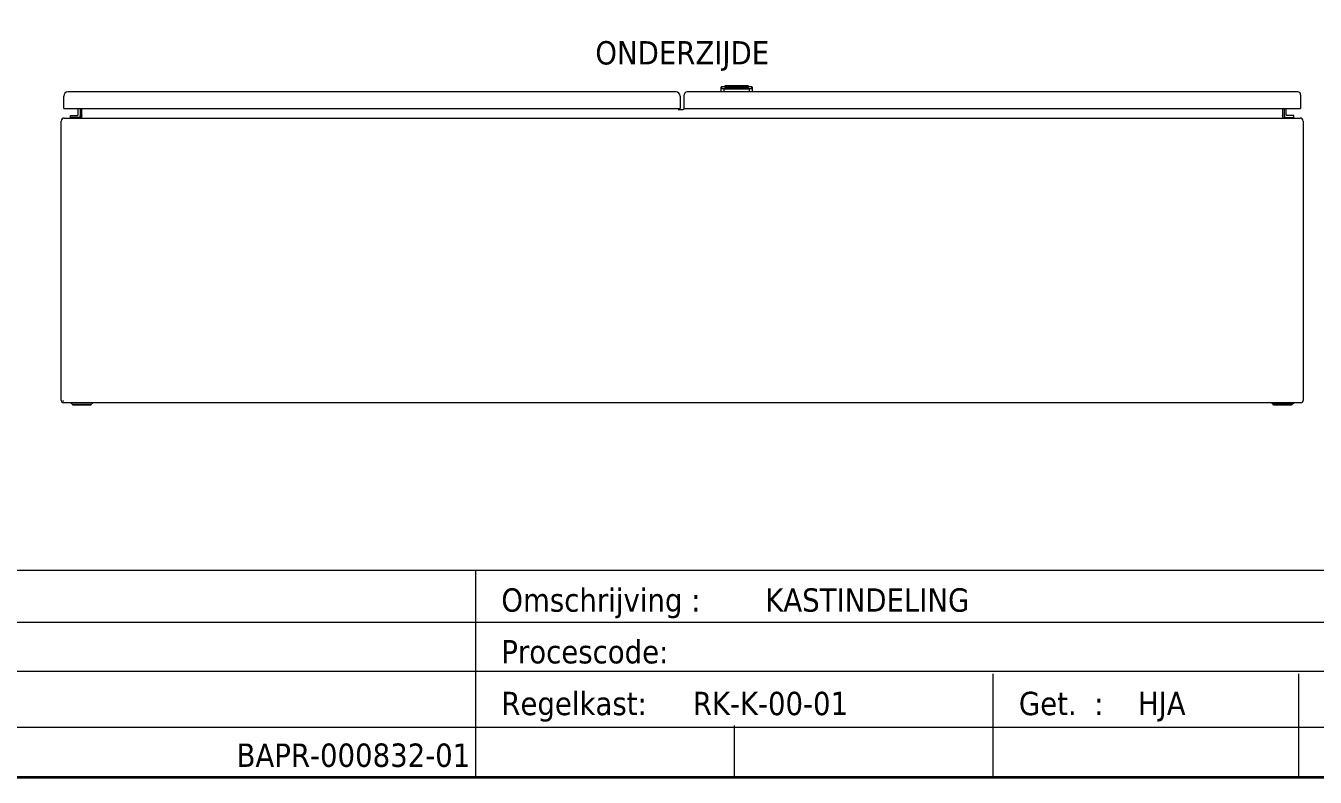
# Model space of a CAD drawing. Header units: millimetres. Extents: x 0 to 4000, y 0 to 2720.
# Drawn here: x 1816 to 3061, y 0 to 726 of the extents above; entities that cross this region are included whole.
import ezdxf
from ezdxf.enums import TextEntityAlignment as Align

# ---------------------------------------------------------------- set-up
doc = ezdxf.new("R2010")
doc.units = ezdxf.units.MM
for name, color, linetype, lineweight in [('EPLAN108', 5, 'Continuous', 5), ('EPLAN201', 73, 'Continuous', 5), ('EPLAN400', 5, 'Continuous', 5), ('EPLAN451', 73, 'Continuous', 5), ('EPLAN452', 73, 'Continuous', 5), ('EPLAN500', 7, 'Continuous', 5), ('EPLAN501', 7, 'Continuous', 5), ('EPLAN503', 7, 'Continuous', 5), ('EPLAN504', 7, 'Continuous', 5), ('KASTEN', 1, 'Continuous', 0)]:
    doc.layers.add(name, color=color, linetype=linetype, lineweight=lineweight)
doc.styles.add('Tahoma', font='')
doc.styles.get('Tahoma').set_extended_font_data('Tahoma')

# ---------------------------------------------------------------- blocks, each defined once
blk = doc.blocks.new('EPLFRAME')
at = {"layer": 'EPLAN201', "linetype": 'Continuous', "lineweight": 13, "ltscale": 4}
for p, q in [((0, 200), (4000, 200)), ((2250, 200), (2250, 0)), ((650, 150), (3997.5, 150)), ((650, 102.5), (3755, 102.5)), ((2750, 100), (2750, 0)), ((3045, 100), (3045, 0)), ((2500, 50), (2500, 0)), ((650, 48.3), (3755, 48.3))]:
    blk.add_line(p, q, dxfattribs=at)
at = {"layer": 'EPLAN201', "linetype": 'Continuous', "lineweight": 35, "ltscale": 4}
blk.add_lwpolyline([(0, 0), (4000, 0), (4000, 2720), (0, 2720)], close=True, dxfattribs=at)
at = {"layer": 'EPLAN108', "color": 5, "style": 'Tahoma'}
for s, height, p in [('Omschrijving :', 22.575, (2275, 160)), ('Procescode:', 22.575, (2275, 110)), ('Regelkast:', 22.57, (2275, 60)), ('Get.  :', 22.57, (2775, 60))]:
    blk.add_text(s, height=height, dxfattribs=at).set_placement(p)
at = {"layer": 'EPLAN451', "color": 73, "style": 'Tahoma'}
for tag, p in [('14_10011', (927, 160)), ('14_10015', (927, 110)), ('14_10014', (927, 60)), ('14_10031', (2460, 60)), ('14_10156[1]', (3360, 58.3)), ('14_10000', (927, 10)), ('14_10027', (3475, 10))]:
    blk.add_attdef(tag, p, '', height=22.6, dxfattribs=at)
blk.add_attdef('14_10013', text='', height=22.6, dxfattribs=at).set_placement((2245, 10), align=Align.RIGHT)
at = {"layer": 'EPLAN452', "color": 73, "style": 'Tahoma'}
for tag, p, height in [('4_11011', (2530, 160), 22.6), ('4_11901[1]', (2497, 110), 22.6), ('4_11020', (2890, 60), 22.6), ('4_11042', (3850, 10), 31.6)]:
    blk.add_attdef(tag, p, '', height=height, dxfattribs=at)
blk = doc.blocks.new('EPLSYM_LibrarySPECIAL_Symbol11_Variant0_Placement8_4')
at = {"layer": 'EPLAN400', "color": 5, "style": 'Tahoma'}
blk.add_attdef('17_20010', text='', height=22.6, dxfattribs=at).set_placement((-1.5, -0.5), align=Align.BOTTOM_CENTER)
at = {"layer": 'EPLAN500', "color": 7, "style": 'Tahoma'}
blk.add_attdef('17_20027', text='', height=1.63, dxfattribs=at).set_placement((-1.5, -40.7), align=Align.BOTTOM_CENTER)
at = {"layer": 'EPLAN501', "color": 7, "style": 'Tahoma'}
blk.add_attdef('17_20011', text='', height=1.63, dxfattribs=at).set_placement((-1.5, -46.1), align=Align.BOTTOM_CENTER)
at = {"layer": 'EPLAN503', "color": 7, "style": 'Tahoma'}
blk.add_attdef('17_20024', text='', height=1.63, dxfattribs=at).set_placement((-1.5, -48.8), align=Align.BOTTOM_CENTER)
at = {"layer": 'EPLAN504', "color": 7, "style": 'Tahoma'}
blk.add_attdef('17_20901[1]', text='', height=1.63, dxfattribs=at).set_placement((-1.5, -43.4), align=Align.BOTTOM_CENTER)

msp = doc.modelspace()

# ---------------------------------------------------------------- linework, layer by layer
at = {"layer": 'KASTEN', "color": 1, "linetype": 'Continuous'}
for p, q in [((2443.8, 662.4), (1856.3, 662.4)), ((3044.4, 662.4), (2454.5, 662.4)), ((2487.3, 665.8), (2487.3, 667.1)), ((2487.3, 662.2), (2487.3, 665.8)), ((2490.8, 667.4), (2487.6, 667.4)), ((2487.6, 667.4), (2487.6, 666.1)), ((2494.3, 668.1), (2490.8, 668.1)), ((2490.8, 668.1), (2490.8, 667.1)), ((2490.8, 667.1), (2490.8, 667.1)), ((2490.8, 666.8), (2490.8, 666.8)), ((2490.8, 666.6), (2490.8, 666.6)), ((2490.8, 666.2), (2490.8, 666.4)), ((2490.8, 665.6), (2490.8, 666.2)), ((2493, 667.8), (2494.1, 667.8)), ((2493, 667.4), (2493, 667.8)), ((2494.1, 667.4), (2493, 667.4)), ((2493, 667.4), (2493, 667.2)), ((2493, 667.2), (2494.1, 667.2)), ((2494.1, 667.7), (2494.1, 667.4)), ((2494.1, 667.4), (2494.1, 667.2)), ((2510.3, 668.1), (2494.3, 668.1)), ((2495.4, 667.6), (2495.4, 667.8)), ((2495.4, 667.8), (2496.4, 667.8)), ((2496.4, 667.4), (2495.4, 667.4)), ((2495.4, 667.4), (2495.4, 667.2)), ((2495.4, 667.2), (2496.4, 667.2)), ((2496.4, 667.8), (2496.4, 667.4)), ((2496.4, 667.4), (2496.4, 667.2)), ((2497, 667.6), (2497, 667.4)), ((2498.9, 667.8), (2498.9, 667.5)), ((2498.9, 667.4), (2498.9, 667.1)), ((2500.7, 667.6), (2500.7, 667.4)), ((2501.2, 667.6), (2501.2, 667.4)), ((2502.8, 667.8), (2504.4, 667.8)), ((2502.8, 667.4), (2502.8, 667.2)), ((2504.4, 667.4), (2502.8, 667.4)), ((2502.8, 667.2), (2504.4, 667.2)), ((2503.3, 667.8), (2503.1, 667.8)), ((2503.1, 667.8), (2503.1, 667.5)), ((2503.1, 667.5), (2503.3, 667.5)), ((2503.3, 667.5), (2503.3, 667.8)), ((2504.9, 667.7), (2504.3, 667.7)), ((2504.4, 667.8), (2504.4, 667.4)), ((2504.4, 667.4), (2504.4, 667.2)), ((2504.9, 667.7), (2504.9, 667.8)), ((2504.9, 667.8), (2507.7, 667.8)), ((2506.6, 667.7), (2504.9, 667.7)), ((2504.9, 667.7), (2504.9, 667.5)), ((2504.9, 667.5), (2506.6, 667.5)), ((2506.6, 667.4), (2506.6, 667.7)), ((2507.7, 667.4), (2506.6, 667.4)), ((2506.6, 667.4), (2506.6, 667.2)), ((2506.6, 667.2), (2507.7, 667.2)), ((2507.7, 667.8), (2507.7, 667.4)), ((2507.7, 667.4), (2507.7, 667.2)), ((2510.2, 667.8), (2508.3, 667.8)), ((2508.3, 667.8), (2508.3, 667.8)), ((2508.3, 667.8), (2511.3, 667.8)), ((2508.3, 667.8), (2508.3, 667.5)), ((2508.3, 667.5), (2508.4, 667.5)), ((2508.4, 667.5), (2510.2, 667.5)), ((2508.4, 667.4), (2508.4, 667.5)), ((2511.3, 667.4), (2508.4, 667.4)), ((2508.4, 667.4), (2508.4, 667.2)), ((2508.4, 667.2), (2511.3, 667.2)), ((2508.5, 667.6), (2508.5, 667.7)), ((2508.5, 667.7), (2510.2, 667.7)), ((2510.2, 667.6), (2508.5, 667.6)), ((2508.5, 667.6), (2508.5, 667.5)), ((2510.2, 667.7), (2510.2, 667.8)), ((2510.2, 667.5), (2510.2, 667.6)), ((2513.8, 668.1), (2510.3, 668.1)), ((2511.3, 667.8), (2511.3, 667.4)), ((2511.3, 667.4), (2511.3, 667.2)), ((2513.8, 667.1), (2513.8, 668.1)), ((2517, 667.4), (2513.8, 667.4)), ((2513.8, 667.1), (2513.8, 667.1)), ((2513.8, 666.8), (2513.8, 666.8)), ((2513.8, 666.4), (2513.8, 666.2)), ((2513.8, 665.6), (2513.8, 666.2)), ((2517, 666.1), (2517, 667.4)), ((2517.3, 667.1), (2517.3, 665.8)), ((2517.3, 665.8), (2517.3, 662.2)), ((1852.3, 646.2), (1852.3, 658.4)), ((2447.8, 658.4), (2447.8, 646.2)), ((2451.7, 646.5), (2451.7, 659.6)), ((3047.2, 659.6), (3047.2, 646.2)), ((1852.3, 646.2), (2447.8, 646.2)), ((1852.8, 637.1), (3046.7, 637.1)), ((1858.8, 637.6), (1858.8, 639.6)), ((1858.8, 639.6), (1866.1, 639.6)), ((1866.1, 637.6), (1858.8, 637.6)), ((1866.3, 639.8), (1866.3, 646.2)), ((1868.3, 638.1), (1868.3, 646.2)), ((1869.8, 638.1), (1869.8, 646.2)), ((2445.7, 645.4), (2450.6, 645.4)), ((2451.7, 646.2), (3047.2, 646.2)), ((3029.7, 646.2), (3029.7, 638.1)), ((3031.2, 646.2), (3031.2, 638.1)), ((3033.2, 639.8), (3033.2, 646.2)), ((3040.7, 639.6), (3033.4, 639.6)), ((3033.4, 637.6), (3040.7, 637.6)), ((3040.7, 637.6), (3040.7, 639.6)), ((1849.8, 364.2), (1849.8, 634.1)), ((3049.7, 634.1), (3049.7, 364.2)), ((3047.4, 361.9), (1852.1, 361.9))]:
    msp.add_line(p, q, dxfattribs=at)
at = {"layer": 'KASTEN', "linetype": 'Continuous', "lineweight": 0, "ltscale": 20}
for p, q in [((1859, 361.9), (1860.4, 360.4)), ((1880.5, 361.9), (1859, 361.9)), ((1879.1, 360.4), (1880.5, 361.9)), ((3019, 361.9), (3020.4, 360.4)), ((3019, 361.9), (3040.5, 361.9)), ((3039.1, 360.4), (3040.5, 361.9)), ((1860.4, 360.4), (1879.1, 360.4)), ((1861.6, 359.9), (1877.9, 359.9)), ((3039.1, 360.4), (3020.4, 360.4)), ((3021.6, 359.9), (3037.9, 359.9))]:
    msp.add_line(p, q, dxfattribs=at)
at = {"layer": 'KASTEN', "color": 1, "linetype": 'Continuous'}
for points in [[(2489.9, 665.3), (2489.8, 665.3), (2489.7, 665.3), (2489.6, 665.3), (2489.5, 665.3), (2489.4, 665.3), (2489.3, 665.3), (2489.2, 665.3), (2489.1, 665.3), (2489, 665.3), (2488.8, 665.4), (2488.7, 665.4), (2488.6, 665.4), (2488.6, 665.4), (2488.5, 665.4), (2488.4, 665.4), (2488.3, 665.4), (2488.2, 665.4), (2488.1, 665.5), (2488.1, 665.5), (2488, 665.5), (2488, 665.5), (2487.9, 665.5), (2487.8, 665.5), (2487.8, 665.5), (2487.7, 665.6), (2487.7, 665.6), (2487.7, 665.6), (2487.6, 665.6), (2487.6, 665.6), (2487.5, 665.6), (2487.5, 665.6), (2487.5, 665.7), (2487.4, 665.7), (2487.4, 665.7), (2487.4, 665.7), (2487.4, 665.7), (2487.4, 665.7), (2487.3, 665.8), (2487.3, 665.8), (2487.3, 665.8)], [(2487.6, 666.1), (2487.6, 666.1), (2487.7, 666), (2487.7, 666), (2487.7, 666), (2487.7, 665.9), (2487.8, 665.9), (2487.8, 665.9), (2487.8, 665.9), (2487.9, 665.8), (2487.9, 665.8), (2488, 665.8), (2488.1, 665.7), (2488.2, 665.7), (2488.2, 665.7), (2488.3, 665.7), (2488.4, 665.6), (2488.5, 665.6), (2488.6, 665.6), (2488.7, 665.6), (2488.8, 665.6), (2488.9, 665.6), (2489, 665.5), (2489.1, 665.5), (2489.2, 665.5), (2489.3, 665.5), (2489.4, 665.5), (2489.5, 665.5), (2489.6, 665.5), (2489.7, 665.5), (2489.8, 665.5), (2489.9, 665.5), (2490, 665.4)], [(2489.9, 665.3), (2489.9, 665.2), (2489.9, 665), (2489.9, 664.9), (2489.9, 664.8), (2489.9, 664.6), (2489.9, 664.5), (2489.9, 664.4), (2489.9, 664.3), (2489.9, 664.1), (2489.9, 664), (2489.9, 663.9), (2489.9, 663.8), (2489.9, 663.7), (2489.9, 663.6), (2489.9, 663.5), (2489.9, 663.4), (2489.9, 663.3), (2489.9, 663.2), (2489.9, 663.1), (2489.9, 663.1), (2489.9, 663), (2489.9, 662.9), (2489.9, 662.9), (2489.9, 662.8), (2489.9, 662.7), (2489.9, 662.7), (2489.9, 662.6), (2489.9, 662.6), (2489.9, 662.5), (2489.9, 662.5), (2489.9, 662.4), (2489.9, 662.4)], [(2514.7, 665.3), (2513.6, 665.3), (2512.5, 665.2), (2511.4, 665.2), (2510.3, 665.2), (2509.2, 665.1), (2508.1, 665.1), (2507, 665.1), (2505.9, 665.1), (2504.8, 665.1), (2503.7, 665.1), (2502.7, 665.1), (2501.6, 665.1), (2500.6, 665.1), (2499.6, 665.1), (2498.6, 665.1), (2497.6, 665.1), (2496.6, 665.1), (2495.6, 665.1), (2494.7, 665.2), (2493.7, 665.2), (2492.8, 665.2), (2491.8, 665.2), (2490.9, 665.3), (2489.9, 665.3)], [(2490, 665.4), (2490.9, 665.4), (2491.8, 665.4), (2492.8, 665.4), (2493.7, 665.3), (2494.7, 665.3), (2495.6, 665.3), (2496.6, 665.3), (2497.6, 665.3), (2498.6, 665.2), (2499.6, 665.2), (2500.6, 665.2), (2501.6, 665.2), (2502.7, 665.2), (2503.7, 665.2), (2504.8, 665.2), (2505.9, 665.2), (2506.9, 665.3), (2508, 665.3), (2509.1, 665.3), (2510.2, 665.3), (2511.3, 665.4), (2512.4, 665.4), (2513.6, 665.4), (2514.7, 665.4)], [(2490.8, 667.1), (2491.5, 667.1), (2492.3, 667.1), (2493, 667.1), (2493.7, 667), (2494.4, 667), (2495.1, 667), (2495.8, 667), (2496.5, 667), (2497.3, 667), (2498, 667), (2498.7, 667), (2499.4, 667), (2500.1, 667), (2500.9, 667), (2501.6, 667), (2502.3, 667), (2503, 667), (2503.8, 667), (2504.5, 667), (2505.2, 667), (2505.9, 667), (2506.6, 667), (2507.4, 667), (2508.1, 667), (2508.8, 667), (2509.5, 667), (2510.2, 667), (2511, 667), (2511.7, 667.1), (2512.4, 667.1), (2513.1, 667.1), (2513.8, 667.1)], [(2513.8, 666.9), (2513.1, 666.9), (2512.4, 666.8), (2511.7, 666.8), (2511, 666.8), (2510.3, 666.8), (2509.7, 666.8), (2509, 666.8), (2508.4, 666.8), (2507.8, 666.8), (2507.2, 666.8), (2506.7, 666.7), (2506.2, 666.7), (2505.7, 666.7), (2505.2, 666.7), (2504.8, 666.7), (2504.3, 666.7), (2503.9, 666.7), (2503.6, 666.7), (2503.2, 666.7), (2502.8, 666.7), (2502.5, 666.7), (2502.2, 666.7), (2501.8, 666.7), (2501.5, 666.7), (2501.1, 666.7), (2500.8, 666.7), (2500.5, 666.7), (2500.1, 666.7), (2499.7, 666.7), (2499.4, 666.7), (2499, 666.7), (2498.6, 666.7), (2498.2, 666.7), (2497.7, 666.8), (2497.3, 666.8), (2496.8, 666.8), (2496.4, 666.8), (2495.9, 666.8), (2495.4, 666.8), (2494.9, 666.8), (2494.4, 666.8), (2493.9, 666.8), (2493.4, 666.8), (2492.9, 666.8), (2492.4, 666.8), (2491.9, 666.9), (2491.3, 666.9), (2490.8, 666.9)], [(2490.8, 666.8), (2491.5, 666.8), (2492.3, 666.8), (2493, 666.8), (2493.7, 666.8), (2494.4, 666.8), (2495.1, 666.8), (2495.8, 666.7), (2496.5, 666.7), (2497.3, 666.7), (2498, 666.7), (2498.7, 666.7), (2499.4, 666.7), (2500.1, 666.7), (2500.9, 666.7), (2501.6, 666.7), (2502.3, 666.7), (2503, 666.7), (2503.8, 666.7), (2504.5, 666.7), (2505.2, 666.7), (2505.9, 666.7), (2506.6, 666.7), (2507.4, 666.7), (2508.1, 666.7), (2508.8, 666.7), (2509.5, 666.8), (2510.2, 666.8), (2511, 666.8), (2511.7, 666.8), (2512.4, 666.8), (2513.1, 666.8), (2513.8, 666.8)], [(2490.8, 666.6), (2491.5, 666.6), (2492.3, 666.6), (2493, 666.5), (2493.7, 666.5), (2494.4, 666.5), (2495.1, 666.5), (2495.8, 666.5), (2496.5, 666.5), (2497.3, 666.5), (2498, 666.5), (2498.7, 666.4), (2499.4, 666.4), (2500.1, 666.4), (2500.9, 666.4), (2501.6, 666.4), (2502.3, 666.4), (2503, 666.4), (2503.8, 666.4), (2504.5, 666.4), (2505.2, 666.4), (2505.9, 666.4), (2506.6, 666.5), (2507.4, 666.5), (2508.1, 666.5), (2508.8, 666.5), (2509.5, 666.5), (2510.2, 666.5), (2511, 666.5), (2511.7, 666.5), (2512.4, 666.6), (2513.1, 666.6), (2513.8, 666.6)], [(2513.8, 666.6), (2513.1, 666.6), (2512.4, 666.6), (2511.7, 666.6), (2511, 666.6), (2510.3, 666.6), (2509.7, 666.5), (2509, 666.5), (2508.4, 666.5), (2507.8, 666.5), (2507.2, 666.5), (2506.7, 666.5), (2506.2, 666.5), (2505.7, 666.5), (2505.2, 666.5), (2504.8, 666.5), (2504.3, 666.5), (2503.9, 666.5), (2503.6, 666.5), (2503.2, 666.5), (2502.8, 666.5), (2502.5, 666.5), (2502.2, 666.5), (2501.8, 666.5), (2501.5, 666.5), (2501.1, 666.5), (2500.8, 666.5), (2500.5, 666.5), (2500.1, 666.5), (2499.7, 666.5), (2499.4, 666.5), (2499, 666.5), (2498.6, 666.5), (2498.2, 666.5), (2497.7, 666.5), (2497.3, 666.5), (2496.8, 666.5), (2496.4, 666.5), (2495.9, 666.5), (2495.4, 666.5), (2494.9, 666.5), (2494.4, 666.5), (2493.9, 666.6), (2493.4, 666.6), (2492.9, 666.6), (2492.4, 666.6), (2491.9, 666.6), (2491.3, 666.6), (2490.8, 666.6)], [(2513.8, 666.4), (2513.1, 666.4), (2512.4, 666.4), (2511.7, 666.4), (2511, 666.3), (2510.3, 666.3), (2509.7, 666.3), (2509, 666.3), (2508.4, 666.3), (2507.8, 666.3), (2507.2, 666.3), (2506.7, 666.3), (2506.2, 666.2), (2505.7, 666.2), (2505.2, 666.2), (2504.8, 666.2), (2504.3, 666.2), (2503.9, 666.2), (2503.6, 666.2), (2503.2, 666.2), (2502.8, 666.2), (2502.5, 666.2), (2502.2, 666.2), (2501.8, 666.2), (2501.5, 666.2), (2501.1, 666.2), (2500.8, 666.2), (2500.5, 666.2), (2500.1, 666.2), (2499.7, 666.2), (2499.4, 666.2), (2499, 666.2), (2498.6, 666.2), (2498.2, 666.3), (2497.7, 666.3), (2497.3, 666.3), (2496.8, 666.3), (2496.4, 666.3), (2495.9, 666.3), (2495.4, 666.3), (2494.9, 666.3), (2494.4, 666.3), (2493.9, 666.3), (2493.4, 666.3), (2492.9, 666.4), (2492.4, 666.4), (2491.9, 666.4), (2491.3, 666.4), (2490.8, 666.4)], [(2490.8, 666.4), (2491.5, 666.3), (2492.3, 666.3), (2493, 666.3), (2493.7, 666.3), (2494.4, 666.3), (2495.1, 666.3), (2495.8, 666.2), (2496.5, 666.2), (2497.3, 666.2), (2498, 666.2), (2498.7, 666.2), (2499.4, 666.2), (2500.1, 666.2), (2500.9, 666.2), (2501.6, 666.2), (2502.3, 666.2), (2503, 666.2), (2503.8, 666.2), (2504.5, 666.2), (2505.2, 666.2), (2505.9, 666.2), (2506.6, 666.2), (2507.4, 666.2), (2508.1, 666.2), (2508.8, 666.2), (2509.5, 666.3), (2510.2, 666.3), (2511, 666.3), (2511.7, 666.3), (2512.4, 666.3), (2513.1, 666.3), (2513.8, 666.4)], [(2513.8, 666.2), (2513.1, 666.1), (2512.4, 666.1), (2511.7, 666.1), (2511, 666.1), (2510.2, 666.1), (2509.5, 666.1), (2508.8, 666.1), (2508.1, 666), (2507.4, 666), (2506.7, 666), (2505.9, 666), (2505.2, 666), (2504.5, 666), (2503.8, 666), (2503.1, 666), (2502.3, 666), (2501.6, 666), (2500.9, 666), (2500.2, 666), (2499.4, 666), (2498.7, 666), (2498, 666), (2497.3, 666), (2496.6, 666), (2495.8, 666.1), (2495.1, 666.1), (2494.4, 666.1), (2493.7, 666.1), (2493, 666.1), (2492.3, 666.1), (2491.5, 666.1), (2490.8, 666.2)], [(2513.8, 665.6), (2513.1, 665.6), (2512.4, 665.6), (2511.7, 665.6), (2511, 665.6), (2510.3, 665.5), (2509.6, 665.5), (2508.9, 665.5), (2508.1, 665.5), (2507.4, 665.5), (2506.7, 665.5), (2506, 665.5), (2505.3, 665.5), (2504.6, 665.5), (2503.8, 665.5), (2503.1, 665.5), (2502.4, 665.5), (2501.7, 665.5), (2501, 665.5), (2500.2, 665.5), (2499.5, 665.5), (2498.8, 665.5), (2498.1, 665.5), (2497.3, 665.5), (2496.6, 665.5), (2495.9, 665.5), (2495.2, 665.5), (2494.4, 665.5), (2493.7, 665.6), (2493, 665.6), (2492.3, 665.6), (2491.5, 665.6), (2490.8, 665.6)], [(2495.4, 667.6), (2495.4, 667.6), (2495.4, 667.6), (2495.4, 667.6), (2495.4, 667.6), (2495.4, 667.6), (2495.3, 667.6), (2495.3, 667.6), (2495.3, 667.6), (2495.3, 667.6), (2495.3, 667.6), (2495.3, 667.6), (2495.3, 667.6), (2495.3, 667.6), (2495.2, 667.7), (2495.2, 667.7), (2495.2, 667.7), (2495.2, 667.7), (2495.2, 667.7), (2495.2, 667.7), (2495.2, 667.7), (2495.1, 667.7), (2495.1, 667.7), (2495.1, 667.7), (2495.1, 667.7), (2495.1, 667.7), (2495.1, 667.7), (2495.1, 667.7), (2495.1, 667.7), (2495, 667.7), (2495, 667.7), (2495, 667.7), (2495, 667.7), (2495, 667.7), (2495, 667.7), (2495, 667.7), (2494.9, 667.7), (2494.9, 667.7), (2494.9, 667.7), (2494.9, 667.7), (2494.9, 667.7), (2494.9, 667.7), (2494.9, 667.7), (2494.9, 667.7), (2494.9, 667.7), (2494.9, 667.7), (2494.8, 667.7), (2494.8, 667.7), (2494.8, 667.7), (2494.8, 667.7), (2494.8, 667.7), (2494.8, 667.7), (2494.8, 667.7), (2494.8, 667.7), (2494.7, 667.7), (2494.7, 667.7), (2494.7, 667.7), (2494.7, 667.7), (2494.7, 667.7), (2494.7, 667.7), (2494.7, 667.7), (2494.7, 667.7), (2494.7, 667.8), (2494.6, 667.8), (2494.6, 667.8), (2494.6, 667.8), (2494.6, 667.8), (2494.6, 667.8), (2494.6, 667.8), (2494.6, 667.8), (2494.6, 667.8), (2494.6, 667.8), (2494.5, 667.8), (2494.5, 667.8), (2494.5, 667.8), (2494.5, 667.8), (2494.5, 667.8), (2494.5, 667.8), (2494.5, 667.8), (2494.5, 667.8), (2494.5, 667.8), (2494.4, 667.8), (2494.4, 667.8), (2494.4, 667.8), (2494.4, 667.8), (2494.4, 667.8), (2494.4, 667.8), (2494.4, 667.8), (2494.4, 667.8), (2494.4, 667.8), (2494.3, 667.8), (2494.3, 667.8), (2494.3, 667.8), (2494.3, 667.8), (2494.3, 667.8), (2494.3, 667.8), (2494.3, 667.8), (2494.3, 667.8), (2494.3, 667.8), (2494.3, 667.8), (2494.2, 667.8), (2494.2, 667.8), (2494.2, 667.8), (2494.2, 667.8), (2494.2, 667.8), (2494.2, 667.8), (2494.2, 667.8), (2494.2, 667.8), (2494.2, 667.8), (2494.1, 667.8), (2494.1, 667.8), (2494.1, 667.8), (2494.1, 667.8), (2494.1, 667.8), (2494.1, 667.8)], [(2495.4, 667.4), (2495.4, 667.4), (2495.4, 667.4), (2495.4, 667.4), (2495.4, 667.4), (2495.4, 667.4), (2495.4, 667.4), (2495.3, 667.4), (2495.3, 667.4), (2495.3, 667.4), (2495.3, 667.4), (2495.3, 667.4), (2495.3, 667.4), (2495.3, 667.4), (2495.3, 667.4), (2495.3, 667.4), (2495.2, 667.4), (2495.2, 667.4), (2495.2, 667.5), (2495.2, 667.5), (2495.2, 667.5), (2495.2, 667.5), (2495.2, 667.5), (2495.2, 667.5), (2495.2, 667.5), (2495.1, 667.5), (2495.1, 667.5), (2495.1, 667.5), (2495.1, 667.5), (2495.1, 667.5), (2495.1, 667.5), (2495.1, 667.5), (2495.1, 667.5), (2495, 667.5), (2495, 667.5), (2495, 667.5), (2495, 667.5), (2495, 667.5), (2495, 667.5), (2495, 667.5), (2495, 667.5), (2495, 667.5), (2494.9, 667.5), (2494.9, 667.5), (2494.9, 667.5), (2494.9, 667.5), (2494.9, 667.5), (2494.9, 667.5), (2494.9, 667.5), (2494.9, 667.5), (2494.8, 667.5), (2494.8, 667.5), (2494.8, 667.5), (2494.8, 667.5), (2494.8, 667.5), (2494.8, 667.5), (2494.8, 667.5), (2494.8, 667.5), (2494.8, 667.5), (2494.7, 667.5), (2494.7, 667.5), (2494.7, 667.6), (2494.7, 667.6), (2494.7, 667.6), (2494.7, 667.6), (2494.7, 667.6), (2494.7, 667.6), (2494.7, 667.6), (2494.6, 667.6), (2494.6, 667.6), (2494.6, 667.6), (2494.6, 667.6), (2494.6, 667.6), (2494.6, 667.6), (2494.6, 667.6), (2494.6, 667.6), (2494.6, 667.6), (2494.5, 667.6), (2494.5, 667.6), (2494.5, 667.6), (2494.5, 667.6), (2494.5, 667.6), (2494.5, 667.6), (2494.5, 667.6), (2494.5, 667.6), (2494.5, 667.6), (2494.4, 667.6), (2494.4, 667.6), (2494.4, 667.6), (2494.4, 667.6), (2494.4, 667.6), (2494.4, 667.6), (2494.4, 667.6), (2494.4, 667.6), (2494.3, 667.6), (2494.3, 667.6), (2494.3, 667.6), (2494.3, 667.6), (2494.3, 667.6), (2494.3, 667.6), (2494.3, 667.6), (2494.3, 667.6), (2494.3, 667.6), (2494.3, 667.6), (2494.2, 667.6), (2494.2, 667.6), (2494.2, 667.6), (2494.2, 667.6), (2494.2, 667.6), (2494.2, 667.6), (2494.2, 667.7), (2494.2, 667.7), (2494.1, 667.7), (2494.1, 667.7), (2494.1, 667.7), (2494.1, 667.7), (2494.1, 667.7), (2494.1, 667.7)], [(2495.4, 667.2), (2495.4, 667.2), (2495.4, 667.2), (2495.4, 667.2), (2495.4, 667.2), (2495.4, 667.2), (2495.4, 667.2), (2495.4, 667.2), (2495.3, 667.2), (2495.3, 667.2), (2495.3, 667.2), (2495.3, 667.2), (2495.3, 667.2), (2495.3, 667.2), (2495.3, 667.2), (2495.3, 667.2), (2495.3, 667.2), (2495.2, 667.2), (2495.2, 667.2), (2495.2, 667.2), (2495.2, 667.2), (2495.2, 667.2), (2495.2, 667.2), (2495.2, 667.2), (2495.2, 667.2), (2495.2, 667.2), (2495.2, 667.2), (2495.1, 667.2), (2495.1, 667.2), (2495.1, 667.2), (2495.1, 667.2), (2495.1, 667.2), (2495.1, 667.2), (2495.1, 667.2), (2495.1, 667.2), (2495, 667.2), (2495, 667.2), (2495, 667.2), (2495, 667.2), (2495, 667.2), (2495, 667.2), (2495, 667.2), (2495, 667.3), (2495, 667.3), (2494.9, 667.3), (2494.9, 667.3), (2494.9, 667.3), (2494.9, 667.3), (2494.9, 667.3), (2494.9, 667.3), (2494.9, 667.3), (2494.9, 667.3), (2494.8, 667.3), (2494.8, 667.3), (2494.8, 667.3), (2494.8, 667.3), (2494.8, 667.3), (2494.8, 667.3), (2494.8, 667.3), (2494.8, 667.3), (2494.8, 667.3), (2494.7, 667.3), (2494.7, 667.3), (2494.7, 667.3), (2494.7, 667.3), (2494.7, 667.3), (2494.7, 667.3), (2494.7, 667.3), (2494.7, 667.3), (2494.7, 667.3), (2494.6, 667.3), (2494.6, 667.3), (2494.6, 667.3), (2494.6, 667.3), (2494.6, 667.3), (2494.6, 667.3), (2494.6, 667.3), (2494.6, 667.3), (2494.6, 667.3), (2494.5, 667.3), (2494.5, 667.3), (2494.5, 667.3), (2494.5, 667.3), (2494.5, 667.3), (2494.5, 667.3), (2494.5, 667.3), (2494.5, 667.3), (2494.5, 667.4), (2494.4, 667.4), (2494.4, 667.4), (2494.4, 667.4), (2494.4, 667.4), (2494.4, 667.4), (2494.4, 667.4), (2494.4, 667.4), (2494.4, 667.4), (2494.3, 667.4), (2494.3, 667.4), (2494.3, 667.4), (2494.3, 667.4), (2494.3, 667.4), (2494.3, 667.4), (2494.3, 667.4), (2494.3, 667.4), (2494.3, 667.4), (2494.3, 667.4), (2494.2, 667.4), (2494.2, 667.4), (2494.2, 667.4), (2494.2, 667.4), (2494.2, 667.4), (2494.2, 667.4), (2494.2, 667.4), (2494.2, 667.4), (2494.1, 667.4), (2494.1, 667.4), (2494.1, 667.4), (2494.1, 667.4), (2494.1, 667.4), (2494.1, 667.4)], [(2497.8, 667.8), (2497.6, 667.8), (2497.5, 667.8), (2497.4, 667.8), (2497.2, 667.8), (2497.1, 667.9), (2496.9, 667.9), (2496.8, 667.9), (2496.6, 667.9), (2496.5, 667.9), (2496.4, 667.9), (2496.2, 667.9), (2496.1, 667.9), (2495.9, 667.9), (2495.8, 667.9), (2495.6, 668), (2495.5, 668), (2495.3, 668), (2495.2, 668), (2495.1, 668), (2495, 668), (2494.9, 668), (2494.8, 668), (2494.7, 668), (2494.6, 668), (2494.5, 668), (2494.5, 668), (2494.4, 668), (2494.4, 668.1), (2494.4, 668.1), (2494.4, 668.1), (2494.3, 668.1), (2494.3, 668.1)], [(2497, 667.6), (2497, 667.6), (2497, 667.7), (2497, 667.7), (2497.1, 667.7), (2497.1, 667.7), (2497.1, 667.7), (2497.1, 667.7), (2497.1, 667.7), (2497.1, 667.7), (2497.2, 667.7), (2497.2, 667.7), (2497.2, 667.7), (2497.2, 667.8), (2497.3, 667.8), (2497.3, 667.8), (2497.4, 667.8), (2497.4, 667.8), (2497.4, 667.8), (2497.5, 667.8), (2497.5, 667.8), (2497.6, 667.8), (2497.6, 667.8), (2497.7, 667.8), (2497.7, 667.8), (2497.8, 667.8), (2497.9, 667.8), (2497.9, 667.8), (2498, 667.8), (2498, 667.8), (2498.1, 667.8), (2498.2, 667.8), (2498.2, 667.8), (2498.3, 667.8), (2498.4, 667.8), (2498.5, 667.8), (2498.5, 667.8), (2498.6, 667.8), (2498.7, 667.8), (2498.8, 667.8), (2498.8, 667.8)], [(2498.9, 667.4), (2498.8, 667.4), (2498.7, 667.4), (2498.6, 667.4), (2498.5, 667.4), (2498.4, 667.4), (2498.4, 667.4), (2498.3, 667.4), (2498.2, 667.4), (2498.1, 667.4), (2498, 667.4), (2498, 667.4), (2497.9, 667.4), (2497.8, 667.4), (2497.8, 667.4), (2497.7, 667.4), (2497.7, 667.5), (2497.6, 667.5), (2497.5, 667.5), (2497.5, 667.5), (2497.5, 667.5), (2497.4, 667.5), (2497.4, 667.5), (2497.3, 667.5), (2497.3, 667.5), (2497.3, 667.5), (2497.2, 667.5), (2497.2, 667.5), (2497.2, 667.5), (2497.2, 667.5), (2497.1, 667.6), (2497.1, 667.6), (2497.1, 667.6), (2497.1, 667.6), (2497.1, 667.6), (2497.1, 667.6), (2497.1, 667.6), (2497, 667.6), (2497, 667.6), (2497, 667.6), (2497, 667.6)], [(2497, 667.4), (2497, 667.4), (2497, 667.4), (2497.1, 667.4), (2497.1, 667.3), (2497.1, 667.3), (2497.1, 667.3), (2497.1, 667.3), (2497.1, 667.3), (2497.1, 667.3), (2497.2, 667.3), (2497.2, 667.3), (2497.2, 667.3), (2497.3, 667.3), (2497.3, 667.3), (2497.3, 667.2), (2497.4, 667.2), (2497.4, 667.2), (2497.5, 667.2), (2497.5, 667.2), (2497.5, 667.2), (2497.6, 667.2), (2497.6, 667.2), (2497.7, 667.2), (2497.8, 667.2), (2497.8, 667.2), (2497.9, 667.2), (2497.9, 667.2), (2498, 667.2), (2498.1, 667.2), (2498.1, 667.2), (2498.2, 667.2), (2498.3, 667.2), (2498.3, 667.2), (2498.4, 667.2), (2498.5, 667.2), (2498.6, 667.1), (2498.6, 667.1), (2498.7, 667.1), (2498.8, 667.1), (2498.9, 667.1)], [(2498.9, 667.8), (2498.8, 667.8), (2498.8, 667.8), (2498.8, 667.8), (2498.7, 667.8), (2498.7, 667.8), (2498.7, 667.8), (2498.6, 667.8), (2498.6, 667.8), (2498.6, 667.7), (2498.6, 667.7), (2498.5, 667.7), (2498.5, 667.7), (2498.5, 667.7), (2498.4, 667.7), (2498.4, 667.7), (2498.4, 667.7), (2498.4, 667.7), (2498.4, 667.7), (2498.3, 667.7), (2498.3, 667.7), (2498.3, 667.7), (2498.3, 667.7), (2498.3, 667.7), (2498.2, 667.7), (2498.2, 667.7), (2498.2, 667.7), (2498.2, 667.7), (2498.2, 667.7), (2498.2, 667.7), (2498.2, 667.7), (2498.2, 667.7), (2498.2, 667.7), (2498.2, 667.7), (2498.2, 667.7), (2498.1, 667.7), (2498.1, 667.7), (2498.1, 667.7), (2498.1, 667.6), (2498.1, 667.6), (2498.1, 667.6)], [(2498.1, 667.6), (2498.1, 667.6), (2498.1, 667.6), (2498.1, 667.6), (2498.1, 667.6), (2498.2, 667.6), (2498.2, 667.6), (2498.2, 667.6), (2498.2, 667.6), (2498.2, 667.6), (2498.2, 667.6), (2498.2, 667.6), (2498.2, 667.6), (2498.2, 667.6), (2498.3, 667.6), (2498.3, 667.6), (2498.3, 667.6), (2498.3, 667.6), (2498.3, 667.5), (2498.4, 667.5), (2498.4, 667.5), (2498.4, 667.5), (2498.4, 667.5), (2498.4, 667.5), (2498.5, 667.5), (2498.5, 667.5), (2498.5, 667.5), (2498.5, 667.5), (2498.6, 667.5), (2498.6, 667.5), (2498.6, 667.5), (2498.6, 667.5), (2498.7, 667.5), (2498.7, 667.5), (2498.7, 667.5), (2498.7, 667.5), (2498.8, 667.5), (2498.8, 667.5), (2498.8, 667.5), (2498.9, 667.5), (2498.9, 667.5)], [(2498.8, 667.8), (2498.9, 667.8), (2499, 667.8), (2499.1, 667.8), (2499.2, 667.8), (2499.3, 667.8), (2499.4, 667.8), (2499.5, 667.8), (2499.6, 667.8), (2499.7, 667.8), (2499.8, 667.8), (2499.8, 667.8), (2499.9, 667.8), (2500, 667.8), (2500, 667.8), (2500.1, 667.8), (2500.2, 667.8), (2500.2, 667.8), (2500.3, 667.8), (2500.3, 667.8), (2500.3, 667.8), (2500.4, 667.8), (2500.4, 667.8), (2500.5, 667.8), (2500.5, 667.8), (2500.5, 667.7), (2500.5, 667.7), (2500.6, 667.7), (2500.6, 667.7), (2500.6, 667.7), (2500.6, 667.7), (2500.6, 667.7), (2500.7, 667.7), (2500.7, 667.7), (2500.7, 667.7), (2500.7, 667.7), (2500.7, 667.7), (2500.7, 667.7), (2500.7, 667.7), (2500.7, 667.6), (2500.7, 667.6)], [(2499.6, 667.6), (2499.6, 667.6), (2499.6, 667.7), (2499.6, 667.7), (2499.6, 667.7), (2499.6, 667.7), (2499.6, 667.7), (2499.6, 667.7), (2499.6, 667.7), (2499.6, 667.7), (2499.5, 667.7), (2499.5, 667.7), (2499.5, 667.7), (2499.5, 667.7), (2499.5, 667.7), (2499.5, 667.7), (2499.5, 667.7), (2499.4, 667.7), (2499.4, 667.7), (2499.4, 667.7), (2499.4, 667.7), (2499.4, 667.7), (2499.3, 667.7), (2499.3, 667.7), (2499.3, 667.7), (2499.3, 667.7), (2499.2, 667.7), (2499.2, 667.7), (2499.2, 667.7), (2499.2, 667.7), (2499.1, 667.8), (2499.1, 667.8), (2499.1, 667.8), (2499.1, 667.8), (2499, 667.8), (2499, 667.8), (2499, 667.8), (2499, 667.8), (2498.9, 667.8), (2498.9, 667.8), (2498.9, 667.8)], [(2498.9, 667.5), (2498.9, 667.5), (2498.9, 667.5), (2499, 667.5), (2499, 667.5), (2499, 667.5), (2499.1, 667.5), (2499.1, 667.5), (2499.1, 667.5), (2499.1, 667.5), (2499.2, 667.5), (2499.2, 667.5), (2499.2, 667.5), (2499.2, 667.5), (2499.3, 667.5), (2499.3, 667.5), (2499.3, 667.5), (2499.3, 667.5), (2499.4, 667.5), (2499.4, 667.5), (2499.4, 667.5), (2499.4, 667.6), (2499.4, 667.6), (2499.5, 667.6), (2499.5, 667.6), (2499.5, 667.6), (2499.5, 667.6), (2499.5, 667.6), (2499.5, 667.6), (2499.5, 667.6), (2499.6, 667.6), (2499.6, 667.6), (2499.6, 667.6), (2499.6, 667.6), (2499.6, 667.6), (2499.6, 667.6), (2499.6, 667.6), (2499.6, 667.6), (2499.6, 667.6), (2499.6, 667.6), (2499.6, 667.6)], [(2500.7, 667.6), (2500.7, 667.6), (2500.7, 667.6), (2500.7, 667.6), (2500.7, 667.6), (2500.7, 667.6), (2500.7, 667.6), (2500.6, 667.6), (2500.6, 667.6), (2500.6, 667.6), (2500.6, 667.5), (2500.5, 667.5), (2500.5, 667.5), (2500.5, 667.5), (2500.4, 667.5), (2500.4, 667.5), (2500.3, 667.5), (2500.3, 667.5), (2500.3, 667.5), (2500.2, 667.5), (2500.2, 667.5), (2500.1, 667.5), (2500.1, 667.4), (2500, 667.4), (2499.9, 667.4), (2499.9, 667.4), (2499.8, 667.4), (2499.8, 667.4), (2499.7, 667.4), (2499.6, 667.4), (2499.6, 667.4), (2499.5, 667.4), (2499.4, 667.4), (2499.4, 667.4), (2499.3, 667.4), (2499.2, 667.4), (2499.2, 667.4), (2499.1, 667.4), (2499, 667.4), (2498.9, 667.4), (2498.9, 667.4)], [(2498.9, 667.1), (2499, 667.1), (2499, 667.1), (2499.1, 667.1), (2499.2, 667.2), (2499.3, 667.2), (2499.4, 667.2), (2499.5, 667.2), (2499.5, 667.2), (2499.6, 667.2), (2499.7, 667.2), (2499.8, 667.2), (2499.8, 667.2), (2499.9, 667.2), (2500, 667.2), (2500, 667.2), (2500.1, 667.2), (2500.1, 667.2), (2500.2, 667.2), (2500.2, 667.2), (2500.3, 667.2), (2500.3, 667.2), (2500.4, 667.2), (2500.4, 667.2), (2500.4, 667.3), (2500.5, 667.3), (2500.5, 667.3), (2500.5, 667.3), (2500.6, 667.3), (2500.6, 667.3), (2500.6, 667.3), (2500.6, 667.3), (2500.6, 667.3), (2500.7, 667.3), (2500.7, 667.3), (2500.7, 667.3), (2500.7, 667.4), (2500.7, 667.4), (2500.7, 667.4), (2500.7, 667.4), (2500.7, 667.4)], [(2501.2, 667.6), (2501.2, 667.6), (2501.2, 667.7), (2501.2, 667.7), (2501.2, 667.7), (2501.2, 667.7), (2501.2, 667.7), (2501.2, 667.7), (2501.2, 667.7), (2501.2, 667.7), (2501.3, 667.7), (2501.3, 667.7), (2501.3, 667.7), (2501.4, 667.8), (2501.4, 667.8), (2501.4, 667.8), (2501.5, 667.8), (2501.5, 667.8), (2501.5, 667.8), (2501.6, 667.8), (2501.6, 667.8), (2501.7, 667.8), (2501.7, 667.8), (2501.7, 667.8), (2501.8, 667.8), (2501.8, 667.8), (2501.9, 667.8), (2501.9, 667.8), (2502, 667.8), (2502, 667.8), (2502.1, 667.8), (2502.1, 667.8), (2502.1, 667.8)], [(2502.8, 667.4), (2502.7, 667.4), (2502.6, 667.4), (2502.5, 667.4), (2502.5, 667.4), (2502.4, 667.4), (2502.3, 667.4), (2502.2, 667.4), (2502.2, 667.4), (2502.1, 667.4), (2502, 667.4), (2502, 667.4), (2501.9, 667.4), (2501.8, 667.4), (2501.8, 667.4), (2501.7, 667.5), (2501.7, 667.5), (2501.6, 667.5), (2501.6, 667.5), (2501.5, 667.5), (2501.5, 667.5), (2501.5, 667.5), (2501.4, 667.5), (2501.4, 667.5), (2501.4, 667.5), (2501.3, 667.5), (2501.3, 667.5), (2501.3, 667.5), (2501.3, 667.5), (2501.3, 667.6), (2501.2, 667.6), (2501.2, 667.6), (2501.2, 667.6), (2501.2, 667.6), (2501.2, 667.6), (2501.2, 667.6), (2501.2, 667.6), (2501.2, 667.6), (2501.2, 667.6), (2501.2, 667.6), (2501.2, 667.6)], [(2501.2, 667.4), (2501.2, 667.4), (2501.2, 667.4), (2501.2, 667.4), (2501.2, 667.3), (2501.2, 667.3), (2501.2, 667.3), (2501.2, 667.3), (2501.3, 667.3), (2501.3, 667.3), (2501.3, 667.3), (2501.4, 667.3), (2501.4, 667.3), (2501.4, 667.2), (2501.5, 667.2), (2501.5, 667.2), (2501.6, 667.2), (2501.6, 667.2), (2501.6, 667.2), (2501.7, 667.2), (2501.7, 667.2), (2501.8, 667.2), (2501.8, 667.2), (2501.9, 667.2), (2501.9, 667.2), (2502, 667.2), (2502, 667.2), (2502.1, 667.2), (2502.1, 667.2), (2502.2, 667.2), (2502.2, 667.2), (2502.3, 667.2), (2502.3, 667.2), (2502.4, 667.2), (2502.5, 667.2), (2502.5, 667.2), (2502.6, 667.2), (2502.6, 667.2), (2502.7, 667.2), (2502.7, 667.2), (2502.8, 667.2)], [(2502.1, 667.8), (2502.2, 667.8), (2502.2, 667.8), (2502.2, 667.8), (2502.2, 667.8), (2502.2, 667.8), (2502.3, 667.8), (2502.3, 667.8), (2502.3, 667.8), (2502.3, 667.8), (2502.4, 667.8), (2502.4, 667.8), (2502.4, 667.8), (2502.4, 667.8), (2502.5, 667.8), (2502.5, 667.8), (2502.5, 667.8), (2502.6, 667.8), (2502.6, 667.8), (2502.6, 667.8), (2502.7, 667.8), (2502.7, 667.8), (2502.7, 667.8), (2502.8, 667.8), (2502.8, 667.8)], [(2503.1, 667.8), (2503, 667.8), (2503, 667.8), (2502.9, 667.8), (2502.9, 667.7), (2502.9, 667.7), (2502.8, 667.7), (2502.8, 667.7), (2502.7, 667.7), (2502.7, 667.7), (2502.7, 667.7), (2502.7, 667.7), (2502.6, 667.7), (2502.6, 667.7), (2502.6, 667.7), (2502.5, 667.7), (2502.5, 667.7), (2502.5, 667.7), (2502.5, 667.7), (2502.5, 667.7), (2502.5, 667.7), (2502.4, 667.7), (2502.4, 667.7), (2502.4, 667.7), (2502.4, 667.7), (2502.4, 667.7), (2502.4, 667.7), (2502.3, 667.7), (2502.3, 667.7), (2502.3, 667.7), (2502.3, 667.7), (2502.3, 667.7), (2502.3, 667.7), (2502.3, 667.7), (2502.3, 667.7), (2502.3, 667.7), (2502.3, 667.7), (2502.3, 667.7), (2502.3, 667.7), (2502.3, 667.6), (2502.3, 667.6)], [(2502.3, 667.6), (2502.3, 667.6), (2502.3, 667.6), (2502.3, 667.6), (2502.3, 667.6), (2502.3, 667.6), (2502.3, 667.6), (2502.3, 667.6), (2502.3, 667.6), (2502.3, 667.6), (2502.3, 667.6), (2502.3, 667.6), (2502.3, 667.6), (2502.3, 667.6), (2502.3, 667.6), (2502.3, 667.6), (2502.4, 667.6), (2502.4, 667.6), (2502.4, 667.6), (2502.4, 667.6), (2502.4, 667.6), (2502.4, 667.6), (2502.4, 667.6), (2502.5, 667.6), (2502.5, 667.5), (2502.5, 667.5), (2502.5, 667.5), (2502.5, 667.5), (2502.5, 667.5), (2502.6, 667.5), (2502.6, 667.5), (2502.6, 667.5), (2502.6, 667.5), (2502.6, 667.5), (2502.7, 667.5), (2502.7, 667.5), (2502.7, 667.5), (2502.7, 667.5), (2502.8, 667.5), (2502.8, 667.5), (2502.8, 667.5), (2502.9, 667.5), (2502.9, 667.5), (2502.9, 667.5), (2502.9, 667.5), (2503, 667.5), (2503, 667.5), (2503, 667.5), (2503.1, 667.5)], [(2510.2, 668), (2510.2, 668), (2510.2, 668), (2510.2, 668), (2510.2, 668), (2510.2, 668), (2510.1, 668), (2510.1, 668), (2510.1, 668), (2510, 668), (2509.9, 668), (2509.8, 668), (2509.7, 668), (2509.6, 668), (2509.4, 668), (2509.3, 668), (2509.1, 668), (2508.9, 667.9), (2508.7, 667.9), (2508.5, 667.9), (2508.3, 667.9), (2508.1, 667.9), (2507.8, 667.9), (2507.6, 667.9), (2507.4, 667.8)], [(2514.7, 665.4), (2514.8, 665.5), (2514.9, 665.5), (2515, 665.5), (2515.1, 665.5), (2515.2, 665.5), (2515.3, 665.5), (2515.4, 665.5), (2515.5, 665.5), (2515.5, 665.5), (2515.6, 665.5), (2515.7, 665.5), (2515.8, 665.6), (2515.9, 665.6), (2516, 665.6), (2516.1, 665.6), (2516.2, 665.6), (2516.2, 665.6), (2516.3, 665.7), (2516.4, 665.7), (2516.4, 665.7), (2516.5, 665.7), (2516.6, 665.7), (2516.6, 665.8), (2516.7, 665.8), (2516.7, 665.8), (2516.8, 665.8), (2516.8, 665.9), (2516.9, 665.9), (2516.9, 665.9), (2516.9, 665.9), (2516.9, 665.9), (2517, 666), (2517, 666), (2517, 666), (2517, 666), (2517, 666), (2517, 666), (2517, 666.1), (2517, 666.1), (2517, 666.1)], [(2517.3, 665.8), (2517.3, 665.8), (2517.3, 665.8), (2517.3, 665.8), (2517.3, 665.7), (2517.3, 665.7), (2517.3, 665.7), (2517.3, 665.7), (2517.2, 665.7), (2517.2, 665.7), (2517.2, 665.7), (2517.2, 665.6), (2517.1, 665.6), (2517.1, 665.6), (2517, 665.6), (2517, 665.6), (2516.9, 665.6), (2516.9, 665.5), (2516.8, 665.5), (2516.8, 665.5), (2516.7, 665.5), (2516.6, 665.5), (2516.5, 665.5), (2516.4, 665.4), (2516.4, 665.4), (2516.3, 665.4), (2516.2, 665.4), (2516.1, 665.4), (2516, 665.4), (2515.9, 665.4), (2515.8, 665.4), (2515.7, 665.3), (2515.6, 665.3), (2515.5, 665.3), (2515.4, 665.3), (2515.3, 665.3), (2515.1, 665.3), (2515, 665.3), (2514.9, 665.3), (2514.8, 665.3), (2514.7, 665.3)], [(2514.7, 662.4), (2514.7, 662.5), (2514.7, 662.6), (2514.7, 662.8), (2514.7, 662.9), (2514.7, 663), (2514.7, 663.1), (2514.7, 663.3), (2514.7, 663.4), (2514.7, 663.5), (2514.7, 663.6), (2514.7, 663.7), (2514.7, 663.8), (2514.7, 663.9), (2514.7, 664), (2514.7, 664.1), (2514.7, 664.2), (2514.7, 664.3), (2514.7, 664.4), (2514.7, 664.5), (2514.7, 664.5), (2514.7, 664.6), (2514.7, 664.7), (2514.7, 664.7), (2514.7, 664.8), (2514.7, 664.9), (2514.7, 664.9), (2514.7, 665), (2514.7, 665), (2514.7, 665.1), (2514.7, 665.2), (2514.7, 665.2), (2514.7, 665.3)]]:
    msp.add_lwpolyline(points, dxfattribs=at)
for centre, radius, start, end in [((1856.3, 658.4), 4, 90, 180), ((2443.8, 658.4), 4, 0, 90), ((2454.5, 659.6), 2.8, 90, 180), ((2487.6, 667.1), 0.3, 90, 180), ((2487.6, 665.8), 0.298, 89.5936, 179.5816), ((2490.3, 665.3), 0.4, 154.2533, 177.7277), ((2514.3, 665.3), 0.4, 2.2717, 25.7499), ((2517, 667.1), 0.3, 0, 90), ((2517, 665.8), 0.298, 0.4177, 90.4064), ((3044.4, 659.6), 2.8, 0, 90), ((1852.8, 634.1), 3, 90, 180), ((1866.1, 639.8), 2.2, 270, 0), ((1866.1, 639.8), 0.2, 270, 0), ((1867.3, 638.1), 1, 270, 0), ((1867.3, 638.1), 2.5, 336.4218, 0), ((1869.9, 639.4), 0.1, 180, 270), ((2450.6, 646.5), 1.1, 270, 0), ((3029.6, 639.4), 0.1, 270, 0), ((3032.2, 638.1), 2.5, 180, 203.578), ((3033.4, 639.8), 2.2, 180, 270), ((3032.2, 638.1), 1, 180, 270), ((3033.4, 639.8), 0.2, 180, 270), ((3046.7, 634.1), 3, 0, 90), ((1852.1, 364.2), 2.3, 180, 270), ((1852.1, 364.2), 0.8, 180, 270), ((3047.4, 364.2), 2.3, 270, 0)]:
    msp.add_arc(centre, radius, start, end, dxfattribs=at)
at = {"layer": 'KASTEN', "linetype": 'Continuous', "lineweight": 0, "ltscale": 400}
for centre, radius, start, end in [((1858.9, 361.7), 0.2, 45, 90), ((1880.7, 361.7), 0.2, 90, 135), ((3018.8, 361.7), 0.2, 45, 90), ((3040.7, 361.7), 0.2, 90, 135), ((1861.6, 361.6), 1.7, 225, 270), ((1877.9, 361.6), 1.7, 270, 315), ((3021.6, 361.6), 1.7, 225, 270), ((3037.9, 361.6), 1.7, 270, 315)]:
    msp.add_arc(centre, radius, start, end, dxfattribs=at)

# ---------------------------------------------------------------- block references
ref = msp.add_blockref('EPLFRAME', (0, 0))
ref.add_attrib('14_10013', 'BAPR-000832-01', dxfattribs={"layer": 'EPLAN451', "color": 73, "height": 22.575, "style": 'Tahoma'}).set_placement((2245, 10), align=Align.RIGHT)
ref.add_attrib('14_10031', 'RK-K-00-01', (2460, 60), dxfattribs={"layer": 'EPLAN451', "color": 73, "height": 22.57, "style": 'Tahoma'})
ref.add_attrib('4_11011', 'KASTINDELING', (2530, 160), dxfattribs={"layer": 'EPLAN452', "color": 73, "height": 22.575, "style": 'Tahoma'})
ref.add_attrib('4_11020', 'HJA', (2890, 60), dxfattribs={"layer": 'EPLAN452', "color": 73, "height": 22.57, "style": 'Tahoma'})
ref = msp.add_blockref('EPLSYM_LibrarySPECIAL_Symbol11_Variant0_Placement8_4', (1850, 637))
ref.add_attrib('17_20010', 'ONDERZIJDE', dxfattribs={"layer": 'EPLAN400', "color": 5, "height": 22.57, "style": 'Tahoma'}).set_placement((2449.8, 682.1), align=Align.BOTTOM_CENTER)

doc.saveas('drawing.dxf')
